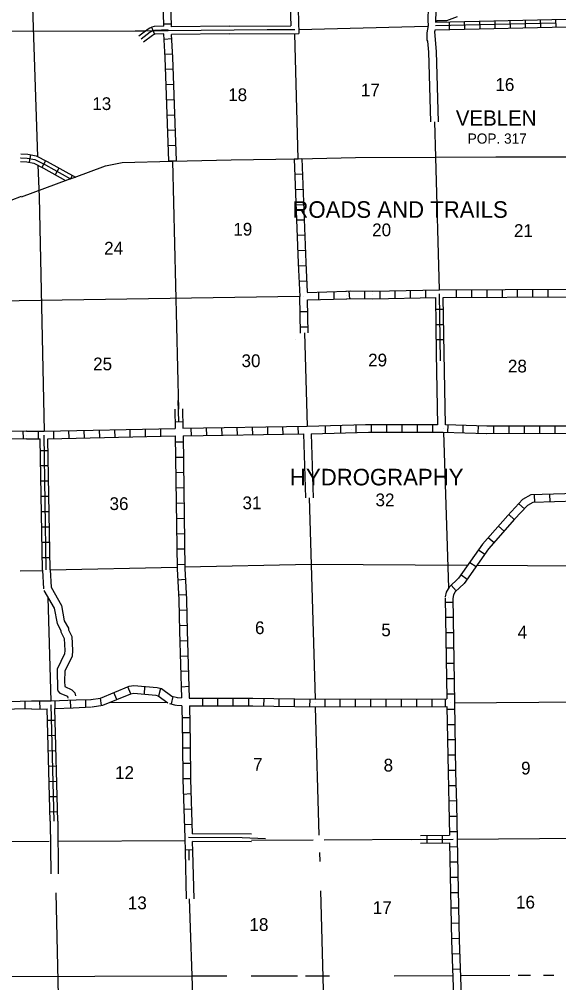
# Model space of a CAD drawing. Extents: x 1795385 to 2183142, y 16517164 to 16891733.
# Drawn here: x 2054188 to 2075358, y 16635221 to 16673018 of the extents above; entities that cross this region are included whole.
import ezdxf

# ---------------------------------------------------------------- set-up
doc = ezdxf.new("R2010")
doc.units = 0
for name, color, linetype in [('L11', 7, 'Continuous'), ('L13', 7, 'Continuous'), ('L14', 7, 'Continuous'), ('L16', 7, 'Continuous'), ('L3', 7, 'Continuous'), ('L6', 7, 'Continuous'), ('L63', 7, 'Continuous'), ('L8', 7, 'Continuous'), ('L9', 7, 'Continuous')]:
    doc.layers.add(name, color=color, linetype=linetype)

msp = doc.modelspace()

# ---------------------------------------------------------------- linework, layer by layer
at = {"layer": 'L11'}
for p, q in [((2064768, 16675256), (2064847, 16672758)), ((2065069, 16675272), (2065164, 16672460)), ((2070238, 16673455), (2070222, 16673006)), ((2070547, 16673534), (2070518, 16672991)), ((2070222, 16672991), (2070228, 16672748)), ((2070518, 16673006), (2070522, 16672908)), ((2062425, 16672741), (2060164, 16672716)), ((2062425, 16672741), (2064847, 16672758)), ((2070228, 16672779), (2070185, 16672489)), ((2070504, 16672608), (2070486, 16672521)), ((2062429, 16672441), (2060164, 16672415)), ((2062428, 16672441), (2065164, 16672460)), ((2070243, 16671739), (2070328, 16668989)), ((2070544, 16671755), (2070629, 16668989)), ((2070613, 16657108), (2070566, 16659908)), ((2070914, 16657108), (2070867, 16659913)), ((2065338, 16656749), (2065419, 16654244)), ((2065639, 16656749), (2065721, 16654249)), ((2055096, 16651406), (2055138, 16650672)), ((2055396, 16651422), (2055436, 16650733)), ((2055402, 16641559), (2055423, 16639499)), ((2055703, 16641559), (2055719, 16639499)), ((2060696, 16640366), (2060743, 16638515)), ((2060988, 16640365), (2061039, 16638509))]:
    msp.add_line(p, q, dxfattribs=at)
for points in [[(2070185, 16672489), (2070185, 16672199), (2070212, 16672156), (2070243, 16671734)], [(2070486, 16672521), (2070544, 16671750)], [(2055154, 16650609), (2055560, 16649917), (2055671, 16649315), (2055814, 16649046), (2055814, 16648982), (2055956, 16648724), (2055977, 16648254), (2055961, 16648122), (2055671, 16647525), (2055682, 16646696)], [(2055436, 16650733), (2055845, 16650017), (2055956, 16649415), (2056115, 16649130), (2056115, 16649067), (2056252, 16648808), (2056278, 16648254), (2056262, 16648037), (2055972, 16647440), (2055961, 16647055), (2055972, 16646849), (2056247, 16646707), (2056363, 16646596), (2056389, 16646471)], [(2055682, 16646691), (2055777, 16646580), (2056078, 16646458), (2056078, 16646448), (2056093, 16646385)], [(2063297, 16641056), (2060972, 16641062)], [(2063302, 16640754), (2060988, 16640767)]]:
    msp.add_lwpolyline(points, dxfattribs=at)
at = {"layer": 'L13'}
for p, q in [((2054562, 16677632), (2054909, 16667635)), ((2052165, 16672542), (2059145, 16672559)), ((2065164, 16672616), (2070212, 16672748)), ((2065127, 16667547), (2065006, 16672447)), ((2070518, 16667605), (2070671, 16662399)), ((2054921, 16667289), (2054964, 16666047)), ((2060206, 16667457), (2060437, 16657727)), ((2054964, 16666047), (2055164, 16656855)), ((2051035, 16661939), (2065185, 16662156)), ((2065377, 16660711), (2065481, 16657050)), ((2070835, 16656823), (2071035, 16650709)), ((2065569, 16654247), (2065798, 16646363)), ((2054219, 16651374), (2055085, 16651390)), ((2055396, 16651416), (2060381, 16651522)), ((2060682, 16651533), (2065645, 16651638)), ((2065645, 16651638), (2071769, 16651606)), ((2072160, 16651606), (2076109, 16651580)), ((2055312, 16650339), (2055427, 16646273)), ((2057724, 16646213), (2059987, 16646225)), ((2065803, 16646031), (2065946, 16641004)), ((2071262, 16646205), (2076289, 16646242)), ((2050381, 16640745), (2055365, 16640772)), ((2055729, 16640772), (2060682, 16640798)), ((2063301, 16640811), (2065719, 16640825)), ((2066152, 16640830), (2069935, 16640847)), ((2071368, 16640856), (2076347, 16640888)), ((2065972, 16640334), (2065977, 16639980)), ((2055618, 16638750), (2055712, 16634701)), ((2061142, 16630583), (2060874, 16638512)), ((2066014, 16638823), (2066120, 16634948)), ((2051231, 16635465), (2060976, 16635493)), ((2060976, 16635492), (2062333, 16635492)), ((2063291, 16635491), (2065106, 16635497)), ((2065422, 16635497), (2066359, 16635497)), ((2068902, 16635497), (2071201, 16635508)), ((2071548, 16635508), (2073443, 16635513)), ((2073760, 16635513), (2074256, 16635513)), ((2074763, 16635513), (2075170, 16635513))]:
    msp.add_line(p, q, dxfattribs=at)
at = {"layer": 'L3'}
for p, q in [((2058221, 16667399), (2060206, 16667457)), ((2060206, 16667457), (2062498, 16667499)), ((2062498, 16667499), (2065127, 16667547))]:
    msp.add_line(p, q, dxfattribs=at)
for points in [[(2065127, 16667547), (2067387, 16667589), (2070518, 16667605)], [(2070518, 16667605), (2072894, 16667621), (2075703, 16667615)], [(2056347, 16666813), (2057572, 16667272), (2058221, 16667399)], [(2054272, 16666047), (2056104, 16666734), (2056347, 16666813)], [(2050106, 16661908), (2050148, 16662124), (2050523, 16662832), (2051305, 16664025), (2051780, 16664616), (2052318, 16665166), (2052688, 16665414), (2053047, 16665604), (2054272, 16666074)]]:
    msp.add_lwpolyline(points, dxfattribs=at)
at = {"layer": 'L6'}
msp.add_line((2070478, 16668993), (2070520, 16667604), dxfattribs=at)
msp.add_lwpolyline([(2070576, 16672909), (2070576, 16672968), (2070966, 16672968), (2071389, 16673130)], dxfattribs=at)
at = {"layer": 'L8'}
for p, q in [((2070522, 16672908), (2075668, 16673024)), ((2075248, 16672865), (2070528, 16672758)), ((2071077, 16672621), (2071070, 16672920)), ((2071673, 16672635), (2071666, 16672933)), ((2072269, 16672648), (2072263, 16672947)), ((2072866, 16672662), (2072859, 16672960)), ((2073462, 16672675), (2073456, 16672974)), ((2074059, 16672689), (2074052, 16672987)), ((2074655, 16672702), (2074648, 16673000)), ((2075252, 16672716), (2075245, 16673014)), ((2063918, 16672605), (2058739, 16672547)), ((2059373, 16672702), (2059496, 16672430)), ((2060154, 16672832), (2059853, 16672822)), ((2070504, 16672608), (2075674, 16672724)), ((2060169, 16672246), (2059868, 16672230)), ((2060206, 16671649), (2059905, 16671634)), ((2060053, 16667447), (2059911, 16671512)), ((2060354, 16667462), (2060212, 16671533)), ((2060228, 16671058), (2059927, 16671048)), ((2060243, 16670456), (2059948, 16670446)), ((2060270, 16669854), (2059969, 16669849)), ((2060286, 16669258), (2059990, 16669247)), ((2060312, 16668666), (2060011, 16668650)), ((2060328, 16668064), (2060037, 16668048)), ((2054240, 16667605), (2054240, 16667605)), ((2054240, 16667584), (2054240, 16667584)), ((2054628, 16667703), (2054576, 16667409)), ((2064979, 16667542), (2065280, 16667557)), ((2065280, 16667557), (2065439, 16663471)), ((2055220, 16667469), (2055079, 16667205)), ((2055206, 16667341), (2055206, 16667341)), ((2055745, 16667182), (2055601, 16666920)), ((2060354, 16667462), (2060053, 16667447)), ((2060206, 16667457), (2060206, 16667457)), ((2064979, 16667542), (2065138, 16663455)), ((2065127, 16667547), (2065127, 16667547)), ((2056268, 16666895), (2056196, 16666764)), ((2065006, 16666940), (2065301, 16666955)), ((2056104, 16666765), (2056104, 16666765)), ((2065027, 16666338), (2065328, 16666359)), ((2065048, 16665741), (2065344, 16665757)), ((2065069, 16665150), (2065370, 16665155)), ((2065096, 16664548), (2065396, 16664558)), ((2065122, 16663946), (2065423, 16663956)), ((2065138, 16663455), (2065196, 16662145)), ((2065286, 16663465), (2065286, 16663465)), ((2065439, 16663471), (2065486, 16662314)), ((2065143, 16663349), (2065444, 16663354)), ((2065169, 16662747), (2065470, 16662758)), ((2065486, 16662304), (2067023, 16662346)), ((2065946, 16662024), (2065946, 16662325)), ((2066548, 16662040), (2066548, 16662341)), ((2067160, 16662056), (2067128, 16662357)), ((2067746, 16662056), (2067746, 16662357)), ((2068063, 16662357), (2070676, 16662399)), ((2068348, 16662066), (2068348, 16662367)), ((2068945, 16662071), (2068945, 16662372)), ((2069546, 16662082), (2069546, 16662383)), ((2070143, 16662087), (2070143, 16662388)), ((2070676, 16662399), (2075828, 16662429)), ((2071347, 16662098), (2071347, 16662399)), ((2071944, 16662108), (2071944, 16662404)), ((2072545, 16662108), (2072545, 16662404)), ((2073147, 16662114), (2073147, 16662415)), ((2073744, 16662114), (2073744, 16662415)), ((2074346, 16662124), (2074346, 16662425)), ((2074948, 16662124), (2074948, 16662425)), ((2065225, 16660708), (2065196, 16662156)), ((2065344, 16662156), (2065344, 16662156)), ((2065497, 16662008), (2067023, 16662050)), ((2065526, 16660713), (2065497, 16662008)), ((2067023, 16662198), (2067023, 16662198)), ((2068063, 16662209), (2068063, 16662209)), ((2068063, 16662056), (2070529, 16662098)), ((2070566, 16659908), (2070529, 16662098)), ((2070676, 16662246), (2070676, 16662246)), ((2070719, 16659622), (2070676, 16662246)), ((2070829, 16662098), (2075836, 16662128)), ((2070867, 16659913), (2070829, 16662098)), ((2065208, 16661557), (2065507, 16661557)), ((2070539, 16661649), (2070835, 16661649)), ((2065222, 16660957), (2065518, 16660957)), ((2070544, 16661047), (2070845, 16661047)), ((2065011, 16660472), (2065011, 16660472)), ((2065381, 16660598), (2065381, 16660598)), ((2070555, 16660450), (2070856, 16660450)), ((2060448, 16657235), (2060429, 16658057)), ((2060587, 16657731), (2060605, 16656973)), ((2060287, 16657723), (2060305, 16656968)), ((2060455, 16657700), (2060455, 16657700)), ((2055164, 16656855), (2060305, 16656968)), ((2060299, 16657231), (2060597, 16657238)), ((2060605, 16656973), (2065481, 16657050)), ((2060946, 16656681), (2060935, 16656982)), ((2061548, 16656691), (2061537, 16656992)), ((2062144, 16656696), (2062139, 16656997)), ((2062746, 16656707), (2062735, 16657008)), ((2063348, 16656712), (2063337, 16657013)), ((2063945, 16656723), (2063939, 16657024)), ((2064546, 16656733), (2064536, 16657029)), ((2065143, 16656739), (2065138, 16657040)), ((2065486, 16657050), (2067778, 16657119)), ((2066210, 16656768), (2066210, 16657072)), ((2066810, 16656788), (2066810, 16657090)), ((2067410, 16656807), (2067410, 16657108)), ((2068010, 16656823), (2068010, 16657124)), ((2068612, 16656823), (2068612, 16657124)), ((2069214, 16656823), (2069214, 16657124)), ((2069810, 16656823), (2069810, 16657124)), ((2070412, 16656823), (2070412, 16657124)), ((2070829, 16656971), (2070829, 16656971)), ((2070914, 16657124), (2072535, 16657066)), ((2071004, 16656813), (2071014, 16657114)), ((2071606, 16656797), (2071611, 16657098)), ((2072202, 16656776), (2072213, 16657071)), ((2072530, 16657066), (2075969, 16657071)), ((2072809, 16656765), (2072809, 16657066)), ((2073411, 16656765), (2073411, 16657066)), ((2074013, 16656765), (2074013, 16657066)), ((2074610, 16656776), (2074610, 16657071)), ((2075212, 16656776), (2075212, 16657071)), ((2051194, 16656791), (2054462, 16656871)), ((2054356, 16656575), (2054346, 16656871)), ((2054462, 16656871), (2054473, 16656855)), ((2054473, 16656855), (2055164, 16656855)), ((2054473, 16656707), (2054473, 16656707)), ((2054948, 16656554), (2054948, 16656855)), ((2055243, 16651416), (2055164, 16656707)), ((2055312, 16656554), (2060312, 16656675)), ((2055544, 16656564), (2055539, 16656865)), ((2056146, 16656580), (2056136, 16656881)), ((2056748, 16656591), (2056738, 16656892)), ((2057345, 16656607), (2057339, 16656908)), ((2057947, 16656617), (2057936, 16656913)), ((2058543, 16656633), (2058538, 16656929)), ((2059145, 16656649), (2059140, 16656950)), ((2059747, 16656654), (2059737, 16656955)), ((2060613, 16656675), (2065338, 16656749)), ((2065639, 16656749), (2067893, 16656823)), ((2066120, 16656892), (2066120, 16656892)), ((2067229, 16656939), (2067229, 16656939)), ((2070819, 16656823), (2072519, 16656765)), ((2072530, 16656913), (2072530, 16656913)), ((2072530, 16656765), (2075977, 16656775)), ((2051194, 16656490), (2054462, 16656575)), ((2054473, 16656554), (2055011, 16656554)), ((2055096, 16651416), (2055011, 16656554)), ((2055396, 16651416), (2055312, 16656554)), ((2060618, 16656432), (2060323, 16656422)), ((2055022, 16656105), (2055323, 16656105)), ((2055027, 16655508), (2055328, 16655508)), ((2060629, 16655830), (2060328, 16655825)), ((2060639, 16655234), (2060338, 16655223)), ((2055037, 16654906), (2055338, 16654906)), ((2060645, 16654632), (2060344, 16654621)), ((2074393, 16654363), (2074404, 16654067)), ((2074995, 16654384), (2075006, 16654083)), ((2055053, 16654305), (2055354, 16654305)), ((2060655, 16654030), (2060354, 16654025)), ((2073797, 16654009), (2074018, 16653813)), ((2055064, 16653708), (2055365, 16653708)), ((2073395, 16653592), (2073612, 16653391)), ((2060660, 16653433), (2060365, 16653423)), ((2073512, 16653534), (2073512, 16653534)), ((2055069, 16653106), (2055370, 16653106)), ((2060671, 16652831), (2060370, 16652821)), ((2072994, 16653138), (2073221, 16652937)), ((2055080, 16652504), (2055381, 16652504)), ((2072593, 16652689), (2072820, 16652488)), ((2060682, 16652229), (2060381, 16652224)), ((2072213, 16652208), (2072456, 16652039)), ((2055085, 16651907), (2055386, 16651907)), ((2071870, 16651712), (2072112, 16651548)), ((2060687, 16651633), (2060386, 16651622)), ((2060703, 16651041), (2060412, 16651020)), ((2071521, 16651232), (2071769, 16651057)), ((2071136, 16650814), (2071336, 16650598)), ((2060740, 16650440), (2060439, 16650424)), ((2060444, 16650249), (2060481, 16649014)), ((2060745, 16650249), (2060777, 16649014)), ((2070903, 16650323), (2070961, 16646358)), ((2071051, 16650323), (2071051, 16650323)), ((2071204, 16650323), (2071262, 16646205)), ((2060756, 16649832), (2060455, 16649822)), ((2070903, 16650154), (2071204, 16650154)), ((2070914, 16649558), (2071210, 16649558)), ((2060771, 16649230), (2060470, 16649225)), ((2060481, 16649009), (2060560, 16646400)), ((2060777, 16649024), (2060861, 16646379)), ((2070919, 16648956), (2071220, 16648956)), ((2060798, 16648634), (2060497, 16648623)), ((2070930, 16648354), (2071231, 16648354)), ((2060814, 16648032), (2060513, 16648021)), ((2070935, 16647757), (2071236, 16647757)), ((2060829, 16647440), (2060528, 16647425)), ((2070946, 16647155), (2071247, 16647155)), ((2058564, 16646559), (2058454, 16646833)), ((2059098, 16646538), (2059114, 16646839)), ((2059663, 16646480), (2059737, 16646775)), ((2060856, 16646839), (2060555, 16646823)), ((2057419, 16646099), (2057371, 16646390)), ((2058010, 16646332), (2057894, 16646606)), ((2060164, 16646157), (2060228, 16646448)), ((2060180, 16646464), (2060402, 16646416)), ((2060386, 16646416), (2060560, 16646400)), ((2070956, 16646559), (2071252, 16646559)), ((2050222, 16646163), (2054673, 16646279)), ((2054420, 16645973), (2054414, 16646274)), ((2054673, 16646279), (2055439, 16646274)), ((2055006, 16645962), (2054995, 16646263)), ((2055439, 16646274), (2056421, 16646316)), ((2055555, 16641559), (2055439, 16646120)), ((2055602, 16645983), (2055597, 16646279)), ((2056210, 16646002), (2056200, 16646306)), ((2056305, 16646004), (2057028, 16646041)), ((2056421, 16646316), (2057012, 16646337)), ((2056806, 16646031), (2056796, 16646332)), ((2060080, 16646173), (2060338, 16646115)), ((2060354, 16646115), (2060571, 16646099)), ((2060571, 16646089), (2060587, 16644647)), ((2060856, 16646379), (2063348, 16646379)), ((2060872, 16646084), (2063348, 16646084)), ((2060872, 16646084), (2060888, 16644647)), ((2061389, 16646084), (2061389, 16646379)), ((2061986, 16646084), (2061986, 16646379)), ((2062588, 16646084), (2062588, 16646379)), ((2063190, 16646084), (2063190, 16646379)), ((2063348, 16646379), (2065829, 16646348)), ((2063348, 16646084), (2065829, 16646047)), ((2063786, 16646073), (2063797, 16646374)), ((2064388, 16646062), (2064393, 16646363)), ((2064985, 16646057), (2064995, 16646358)), ((2065587, 16646047), (2065597, 16646348)), ((2065829, 16646348), (2070961, 16646358)), ((2065829, 16646200), (2065829, 16646200)), ((2065829, 16646047), (2070961, 16646057)), ((2066188, 16646047), (2066188, 16646348)), ((2066785, 16646047), (2066785, 16646348)), ((2067387, 16646047), (2067387, 16646348)), ((2067989, 16646047), (2067989, 16646348)), ((2068586, 16646057), (2068586, 16646358)), ((2069187, 16646057), (2069187, 16646358)), ((2069789, 16646057), (2069789, 16646358)), ((2070386, 16646057), (2070386, 16646358)), ((2070914, 16646057), (2070914, 16646358)), ((2071115, 16646205), (2071115, 16646205)), ((2050222, 16645867), (2054673, 16645983)), ((2054678, 16645957), (2055286, 16645973)), ((2055402, 16641559), (2055286, 16645973)), ((2055587, 16645983), (2056305, 16646004)), ((2055703, 16641559), (2055587, 16645983)), ((2060581, 16645629), (2060877, 16645629)), ((2070972, 16645957), (2071273, 16645957)), ((2055307, 16645524), (2055602, 16645524)), ((2070977, 16645355), (2071278, 16645355)), ((2055323, 16644922), (2055618, 16644932)), ((2060587, 16645033), (2060888, 16645033)), ((2060587, 16644647), (2060602, 16643195)), ((2060888, 16644647), (2060903, 16643195)), ((2070988, 16644758), (2071289, 16644758)), ((2055338, 16644325), (2055639, 16644331)), ((2060587, 16644431), (2060888, 16644431)), ((2071004, 16644156), (2071305, 16644156)), ((2060597, 16643829), (2060898, 16643829)), ((2055344, 16643723), (2055645, 16643729)), ((2071014, 16643554), (2071310, 16643554)), ((2055365, 16643121), (2055660, 16643132)), ((2060602, 16643232), (2060903, 16643232)), ((2060602, 16643190), (2060682, 16640904)), ((2060903, 16643206), (2060972, 16641057)), ((2060618, 16642625), (2060919, 16642641)), ((2071030, 16642958), (2071331, 16642963)), ((2055381, 16642525), (2055682, 16642530)), ((2071051, 16642356), (2071347, 16642366)), ((2071051, 16642229), (2071072, 16641004)), ((2071204, 16642229), (2071204, 16642229)), ((2071352, 16642229), (2071368, 16640856)), ((2055396, 16641923), (2055697, 16641933)), ((2060645, 16642034), (2060946, 16642039)), ((2071062, 16641754), (2071363, 16641754)), ((2060660, 16641432), (2060961, 16641437)), ((2071072, 16641157), (2071368, 16641157)), ((2060682, 16640914), (2060696, 16640366)), ((2060829, 16640914), (2060829, 16640914)), ((2060977, 16640767), (2060988, 16640365)), ((2069594, 16640846), (2071220, 16640856)), ((2069934, 16641000), (2071072, 16641004)), ((2070196, 16640698), (2070196, 16640999)), ((2070798, 16640708), (2070798, 16641004)), ((2071220, 16640856), (2071220, 16640856)), ((2060987, 16640430), (2060694, 16640422)), ((2060837, 16640426), (2060848, 16640029)), ((2069937, 16640700), (2071072, 16640708)), ((2071078, 16640555), (2071379, 16640566)), ((2071088, 16639959), (2071389, 16639964)), ((2071104, 16639357), (2071405, 16639362)), ((2071115, 16638755), (2071410, 16638765)), ((2071130, 16638158), (2071426, 16638163)), ((2071136, 16637556), (2071437, 16637567)), ((2071152, 16636954), (2071452, 16636965)), ((2071173, 16636358), (2071468, 16636363)), ((2071194, 16635756), (2071495, 16635766))]:
    msp.add_line(p, q, dxfattribs=at)
for points in [[(2059862, 16672746), (2059736, 16677758)], [(2060164, 16672716), (2060034, 16677771)], [(2059862, 16672746), (2059475, 16672728), (2059389, 16672710), (2059311, 16672674), (2059245, 16672634), (2058880, 16672360)], [(2060030, 16672603), (2059494, 16672579), (2059436, 16672566), (2059381, 16672542), (2059330, 16672510), (2058970, 16672240)], [(2059861, 16672445), (2059513, 16672429), (2059482, 16672423), (2059451, 16672409), (2059414, 16672386), (2059060, 16672120)], [(2059911, 16671507), (2059861, 16672445)], [(2060212, 16671523), (2060164, 16672415)], [(2054240, 16667584), (2054504, 16667573), (2054805, 16667520), (2055212, 16667304)], [(2054246, 16667734), (2054520, 16667723), (2054855, 16667664), (2055282, 16667436)], [(2054234, 16667434), (2054488, 16667424), (2054756, 16667377), (2055141, 16667172)], [(2055140, 16667172), (2056006, 16666697)], [(2055212, 16667304), (2056196, 16666764)], [(2055284, 16667435), (2056389, 16666829)], [(2067002, 16662346), (2067186, 16662367), (2068063, 16662357)], [(2067039, 16662050), (2067202, 16662066), (2068063, 16662056)], [(2067778, 16657119), (2067873, 16657124), (2070602, 16657124)], [(2060312, 16656675), (2060386, 16651459), (2060444, 16650239)], [(2060613, 16656675), (2060687, 16651474), (2060745, 16650255)], [(2067893, 16656823), (2070829, 16656823)], [(2076039, 16654408), (2074261, 16654363), (2073939, 16654183), (2073364, 16653555)], [(2076046, 16654114), (2074346, 16654067), (2074135, 16653945), (2073628, 16653407)], [(2073364, 16653565), (2073364, 16653555), (2072371, 16652430), (2071421, 16651089), (2071062, 16650740), (2070946, 16650540), (2070903, 16650355)], [(2073628, 16653407), (2072603, 16652245), (2071653, 16650888), (2071294, 16650556), (2071231, 16650440), (2071204, 16650292)], [(2056996, 16646337), (2057382, 16646390), (2058506, 16646854), (2058686, 16646876), (2059605, 16646807), (2059768, 16646765), (2060180, 16646464)], [(2057044, 16646041), (2057461, 16646105), (2058570, 16646559), (2058686, 16646575), (2059552, 16646506), (2059636, 16646480), (2060022, 16646200)], [(2070961, 16646057), (2071014, 16643480), (2071051, 16642224)], [(2071262, 16646189), (2071310, 16643480), (2071352, 16642240)], [(2071368, 16640856), (2071452, 16636891), (2071685, 16630333)], [(2071072, 16640708), (2071152, 16636875), (2071389, 16630333)]]:
    msp.add_lwpolyline(points, dxfattribs=at)
at = {"layer": 'L9'}
msp.add_line((2065006, 16672605), (2063918, 16672605), dxfattribs=at)
msp.add_lwpolyline([(2063844, 16640867), (2062936, 16640904), (2060829, 16640914)], dxfattribs=at)

# ---------------------------------------------------------------- texts
at = {"layer": 'L14'}
for s, p in [('16', (2072873, 16670208)), ('18', (2062387, 16669807)), ('17', (2067593, 16669992)), ('13', (2057054, 16669458)), ('19', (2062588, 16664532)), ('20', (2068036, 16664506)), ('21', (2073601, 16664479)), ('24', (2057519, 16663787)), ('25', (2057086, 16659247)), ('30', (2062910, 16659373)), ('29', (2067878, 16659400)), ('28', (2073364, 16659162)), ('32', (2068168, 16653914)), ('36', (2057730, 16653766)), ('31', (2062947, 16653798)), ('6', (2063438, 16648898)), ('5', (2068395, 16648813)), ('4', (2073744, 16648724)), ('7', (2063364, 16643539)), ('8', (2068485, 16643507)), ('9', (2073881, 16643391)), ('12', (2057947, 16643216)), ('13', (2058448, 16638105)), ('16', (2073681, 16638132)), ('17', (2068063, 16637921)), ('18', (2063221, 16637255))]:
    msp.add_text(s, height=500, rotation=360, dxfattribs=at).set_placement(p)
at = {"layer": 'L16'}
for s, height, p in [('VEBLEN', 600, (2071320, 16668846)), ('POP. 317', 400, (2071785, 16668138))]:
    msp.add_text(s, height=height, rotation=360, dxfattribs=at).set_placement(p)
at = {"layer": 'L63'}
for s, p in [('ROADS AND TRAILS    ', (2064905, 16665229)), ('HYDROGRAPHY         ', (2064810, 16654732))]:
    msp.add_text(s, height=650.02, rotation=0.001, dxfattribs=at).set_placement(p)

doc.saveas('drawing.dxf')
